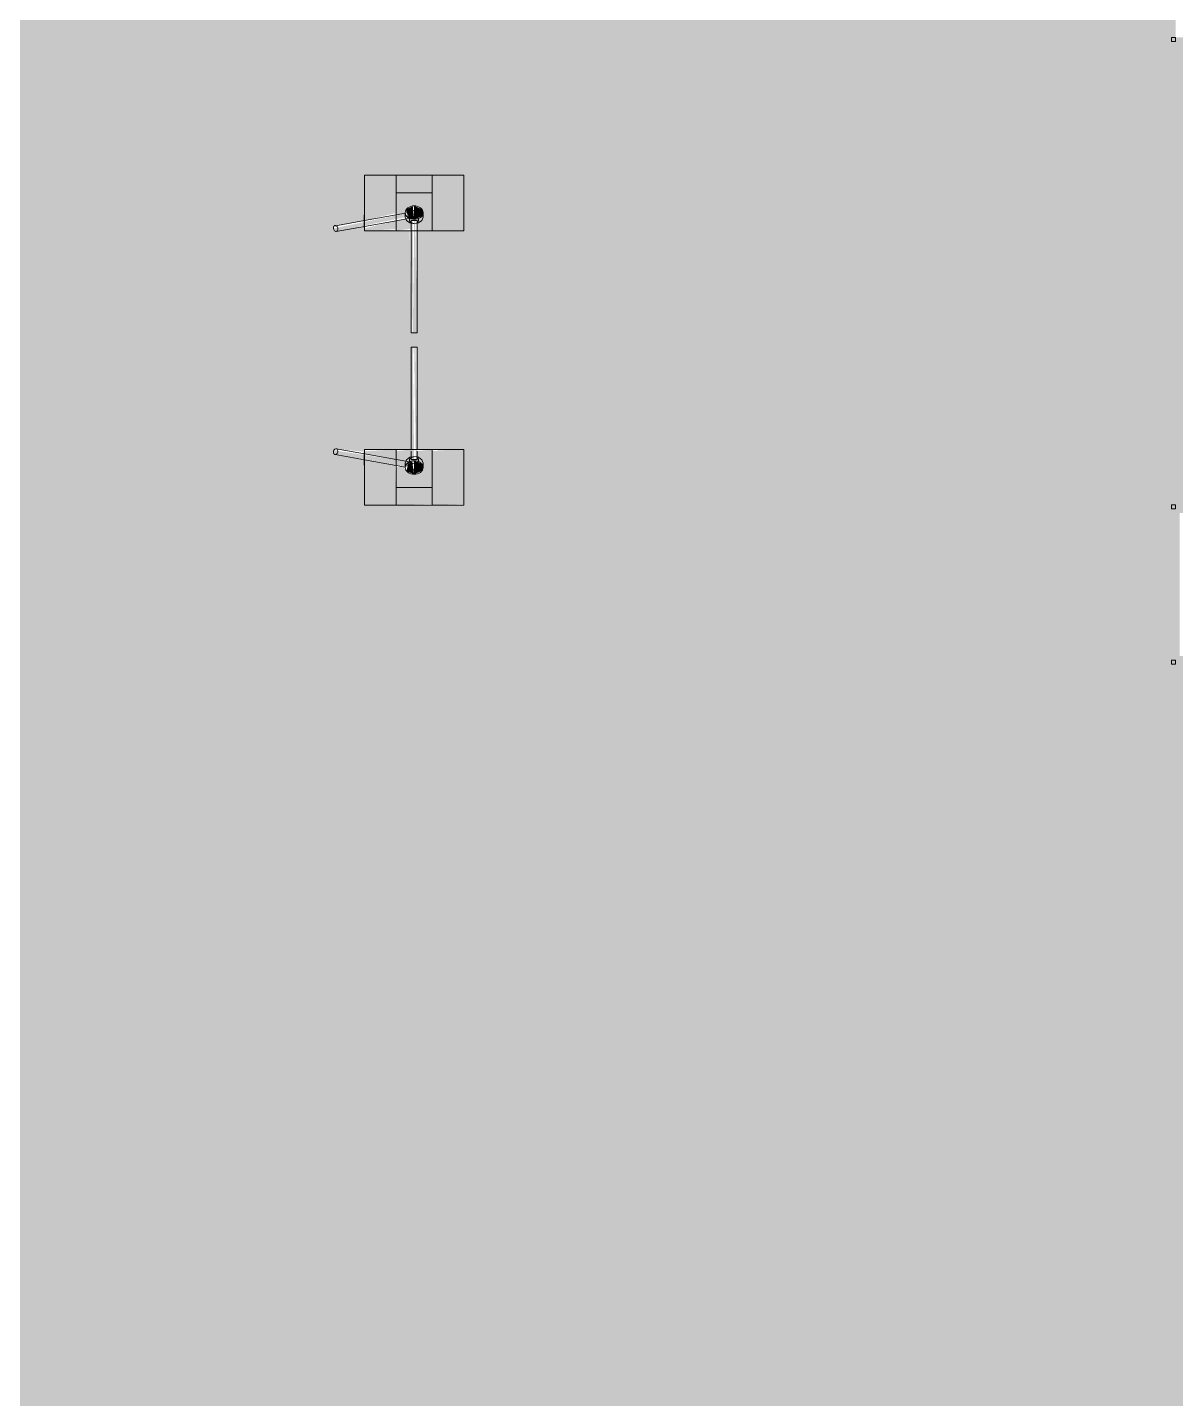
# Model space of a CAD drawing. Header units: millimetres. Extents: x -3817 to 677485, y -22715 to 103890.
# Drawn here: x 2322.6 to 2368, y -19518.3 to -19464 of the extents above; entities that cross this region are included whole.
import ezdxf

# ---------------------------------------------------------------- set-up
doc = ezdxf.new("R2010")
doc.units = ezdxf.units.MM
doc.layers.add('PDF _Геометрия', color=7, linetype='Continuous', true_color=0x1d1d1d)
doc.layers.add('PDF _Сплошная заливка', color=7, linetype='Continuous', true_color=0xffffff)

msp = doc.modelspace()

# ---------------------------------------------------------------- hatches: boundary and pattern name
at = {"layer": 'PDF _Сплошная заливка', "transparency": 33554559}
h = msp.add_hatch(color=256, dxfattribs=at)
h.paths.add_polyline_path([(2274.811, -19543.403), (2284.352, -19543.338), (2284.352, -19542.773), (2284.627, -19542.773), (2284.627, -19541.607), (2284.745, -19541.607), (2284.745, -19541.513), (2326.293, -19541.502), (2327.789, -19538.911), (2328.062, -19539.069), (2326.651, -19541.513), (2385.11, -19541.513), (2385.11, -19533.797), (2385.425, -19533.797), (2385.425, -19541.513), (2406.212, -19541.513), (2406.212, -19534.584), (2406.527, -19534.584), (2406.527, -19541.513), (2419.072, -19541.513), (2419.072, -19532.616), (2419.205, -19532.694), (2420.308, -19532.694), (2420.308, -19541.513), (2420.463, -19541.513), (2420.463, -19518.207), (2420.308, -19518.207), (2420.308, -19518.443), (2419.072, -19518.364), (2419.072, -19518.207), (2368.969, -19518.207), (2368.969, -19488.916), (2368.182, -19488.916), (2368.182, -19483.247), (2373.851, -19483.247), (2373.851, -19484.035), (2379.323, -19484.035), (2379.323, -19483.877), (2379.913, -19483.877), (2379.913, -19484.035), (2388.575, -19484.035), (2388.653, -19483.877), (2389.165, -19483.877), (2389.165, -19484.035), (2419.715, -19484.035), (2419.789, -19483.775), (2420.306, -19483.775), (2420.306, -19484.035), (2420.463, -19484.035), (2420.463, -19508.601), (2421.41, -19508.601), (2421.489, -19508.916), (2437.945, -19508.916), (2437.945, -19508.601), (2438.888, -19508.601), (2438.888, -19489.074), (2433.534, -19489.074), (2433.494, -19390.495), (2420.859, -19390.51), (2420.847, -19395.296), (2408.655, -19395.296), (2408.655, -19396.951), (2403.615, -19396.951), (2403.615, -19395.274), (2403.529, -19395.345), (2403.482, -19395.502), (2379.996, -19395.502), (2379.917, -19409.803), (2377.551, -19409.803), (2377.551, -19409.707), (2337.797, -19409.707), (2337.789, -19412.549), (2333.065, -19412.549), (2333.065, -19428.918), (2337.789, -19428.918), (2337.789, -19440.493), (2314.404, -19440.493), (2314.404, -19454.351), (2314.561, -19454.351), (2314.561, -19464.114), (2314.404, -19464.114), (2314.404, -19477.814), (2314.561, -19477.814), (2314.561, -19505.058), (2314.404, -19505.058), (2314.404, -19511.829), (2321.49, -19511.829), (2321.49, -19512.144), (2314.467, -19512.223), (2314.467, -19512.538), (2314.561, -19512.538), (2314.561, -19518.207), (2288.98, -19518.207), (2288.98, -19514.27), (2275.594, -19514.27), (2275.594, -19518.207), (2262.201, -19518.207), (2262.201, -19536.789), (2271.335, -19536.789), (2271.335, -19541.513), (2273.328, -19541.513), (2273.368, -19541.607), (2273.447, -19541.67), (2273.447, -19542.773), (2273.801, -19542.773), (2273.722, -19543.009), (2273.801, -19543.403), (2274.126, -19543.403)], flags=0)
h.paths.add_polyline_path([(2419.205, -19541.355), (2419.205, -19541.277), (2419.072, -19541.277)], flags=0)
h.paths.add_polyline_path([(2436.842, -19510.176), (2436.842, -19510.152), (2422.473, -19510.176), (2422.512, -19510.333), (2436.488, -19510.333), (2436.488, -19510.176)], flags=0)
h.paths.add_polyline_path([(2438.888, -19510.333), (2438.848, -19510.176), (2436.842, -19510.176), (2436.842, -19510.333), (2437.945, -19510.333)], flags=0)
h.paths.add_polyline_path([(2421.41, -19510.152), (2421.489, -19510.018), (2421.41, -19510.123)], flags=0)
h.paths.add_polyline_path([(2422.119, -19510.333), (2422.119, -19510.152), (2420.463, -19510.176), (2420.463, -19510.333), (2421.922, -19510.333)], flags=0)
h.paths.add_polyline_path([(2421.804, -19510.152), (2421.804, -19510.018), (2421.725, -19510.018), (2421.794, -19510.136)], flags=0)
h.paths.add_polyline_path([(2437.551, -19510.152), (2437.551, -19510.018), (2437.472, -19510.018)], flags=0)
h.paths.add_polyline_path([(2337.178, -19482.94), (2335.918, -19482.891), (2335.918, -19481.141), (2334.69, -19480.86), (2334.758, -19480.712), (2334.886, -19480.725), (2335.918, -19480.83), (2335.918, -19480.736), (2337.772, -19480.736), (2337.852, -19476.691), (2338.001, -19476.691), (2338.001, -19480.736), (2339.855, -19480.804), (2339.855, -19482.94), (2338.595, -19482.94)], flags=0)
h.paths.add_polyline_path([(2337.914, -19476.127), (2337.772, -19476.127), (2337.71, -19472.082), (2335.918, -19472.019), (2335.918, -19471.908), (2334.703, -19472.047), (2334.728, -19471.89), (2335.918, -19471.677), (2335.918, -19469.878), (2339.855, -19469.878), (2339.855, -19472.082), (2338.001, -19472.082), (2337.946, -19476.127), (2337.917, -19476.127)], flags=0)
h.paths.add_polyline_path([(2369.126, -19464.429), (2368.024, -19464.429), (2368.024, -19457.5), (2374.953, -19457.5), (2374.953, -19464.429)], flags=0)
h.paths.add_polyline_path([(2376.095, -19448.306), (2376.095, -19440.038), (2376.685, -19440.038), (2376.685, -19448.306)], flags=0)
h.paths.add_polyline_path([(2376.095, -19439.487), (2376.147, -19431.22), (2376.685, -19431.22), (2376.685, -19439.487)], flags=0)
h.paths.add_polyline_path([(2369.126, -19434.903), (2368.024, -19434.903), (2368.024, -19427.974), (2374.953, -19427.974), (2374.953, -19434.903)], flags=0)
h.paths.add_polyline_path([(2376.095, -19430.826), (2376.147, -19422.559), (2376.685, -19422.559), (2376.685, -19430.826), (2376.147, -19430.826)], flags=0)
h.paths.add_polyline_path([(2376.659, -19420.13), (2376.147, -19419.835), (2380.282, -19412.676), (2380.793, -19412.971), (2377.555, -19418.578)], flags=0)
h.paths.add_polyline_path([(2377.551, -19409.646), (2377.555, -19409.646), (2377.551, -19409.549)], flags=0)
h.paths.add_polyline_path([(2420.463, -19395.485), (2408.741, -19395.485), (2408.741, -19395.328), (2420.859, -19395.328), (2420.846, -19395.485)], flags=0)
h = msp.add_hatch(color=256, dxfattribs=at)
h.paths.add_polyline_path([(2335.918, -19472.082), (2337.178, -19472.019), (2337.178, -19471.684), (2335.918, -19471.988), (2335.918, -19472.073)], flags=0)
h.paths.add_polyline_path([(2335.918, -19471.677), (2337.178, -19471.38), (2337.178, -19469.878), (2335.918, -19469.878), (2335.918, -19471.585)], flags=0)
h = msp.add_hatch(color=256, dxfattribs=at)
h.paths.add_polyline_path([(2338.001, -19471.678), (2338.001, -19472.082), (2338.595, -19472.082), (2338.595, -19471.678)], flags=0)
h.paths.add_polyline_path([(2337.178, -19472.082), (2337.772, -19472.003), (2337.831, -19471.678), (2338.595, -19471.678), (2338.595, -19469.878), (2337.178, -19469.878), (2337.178, -19471.452), (2337.537, -19471.363), (2337.688, -19471.151), (2337.891, -19471.098), (2338.19, -19471.232), (2338.237, -19471.366), (2338.19, -19471.5), (2337.887, -19471.635), (2337.64, -19471.601), (2337.178, -19471.684), (2337.178, -19472.073)], flags=0)
for points in [[(2338.595, -19472.082), (2339.855, -19472.082), (2339.855, -19469.878), (2338.595, -19469.878), (2338.595, -19471.797)], [(2337.887, -19471.635), (2337.831, -19471.109), (2337.583, -19471.232), (2337.583, -19471.38), (2337.641, -19471.431), (2337.711, -19471.579), (2337.856, -19471.629)], [(2337.887, -19471.635), (2338.19, -19471.5), (2338.237, -19471.366), (2338.19, -19471.232), (2337.887, -19471.097), (2337.887, -19471.599)], [(2334.781, -19472.111), (2337.654, -19471.521), (2337.532, -19471.404), (2334.688, -19471.988), (2334.758, -19472.106)], [(2337.887, -19476.127), (2337.828, -19471.678), (2337.772, -19471.678), (2337.828, -19476.127), (2337.856, -19476.127)], [(2337.887, -19476.127), (2338.001, -19476.127), (2337.93, -19471.678), (2337.887, -19471.679), (2337.887, -19475.236)], [(2337.784, -19481.139), (2337.887, -19481.139), (2337.828, -19476.691), (2337.772, -19476.691), (2337.772, -19481.139)], [(2338.001, -19481.139), (2337.946, -19476.691), (2337.887, -19476.691), (2337.946, -19481.139), (2337.989, -19481.139)], [(2337.662, -19481.438), (2337.662, -19481.283), (2337.631, -19481.215), (2334.703, -19480.771), (2334.737, -19480.916), (2337.654, -19481.436)], [(2338.595, -19482.94), (2339.855, -19482.891), (2339.855, -19480.736), (2338.595, -19480.804), (2338.595, -19482.891)], [(2337.887, -19481.721), (2337.803, -19481.2), (2337.649, -19481.311), (2337.583, -19481.586), (2337.86, -19481.715)], [(2337.887, -19481.721), (2338.19, -19481.586), (2338.237, -19481.452), (2338.19, -19481.318), (2337.887, -19481.183), (2337.887, -19481.685)]]:
    msp.add_hatch(color=256, dxfattribs=at).paths.add_polyline_path(points)
h = msp.add_hatch(color=256, dxfattribs=at)
h.paths.add_polyline_path([(2337.178, -19482.94), (2337.129, -19481.357), (2335.918, -19481.141), (2335.918, -19482.94)], flags=0)
h.paths.add_polyline_path([(2337.178, -19481.134), (2337.178, -19480.736), (2335.918, -19480.804), (2335.926, -19480.911), (2336.023, -19480.928)], flags=0)
h = msp.add_hatch(color=256, dxfattribs=at)
h.paths.add_polyline_path([(2338.595, -19481.139), (2338.595, -19480.736), (2338.001, -19480.804), (2338.001, -19481.139)], flags=0)
h.paths.add_polyline_path([(2337.178, -19482.94), (2338.595, -19482.891), (2338.595, -19481.139), (2337.772, -19481.139), (2337.772, -19480.736), (2337.178, -19480.804), (2337.178, -19481.134), (2338.19, -19481.318), (2338.237, -19481.452), (2338.19, -19481.586), (2337.887, -19481.721), (2337.583, -19481.586), (2337.452, -19481.414), (2337.178, -19481.438), (2337.178, -19482.891)], flags=0)

# ---------------------------------------------------------------- linework, layer by layer
at = {"layer": 'PDF _Геометрия', "color": 7, "lineweight": 9}
for points in [[(2368.012, -19464.437), (2367.859, -19464.437), (2367.859, -19464.594), (2368.012, -19464.594)], [(2337.178, -19472.082), (2337.178, -19469.878), (2337.178, -19470.581)], [(2337.178, -19469.878), (2338.595, -19469.878)], [(2338.595, -19472.082), (2338.595, -19470.581), (2338.595, -19469.878)], [(2338.595, -19472.082), (2338.595, -19469.878)], [(2338.595, -19472.082), (2338.595, -19469.878)], [(2335.902, -19471.669), (2335.918, -19471.669), (2335.918, -19471.675), (2335.918, -19471.682), (2335.902, -19471.682), (2335.902, -19471.689)], [(2337.733, -19471.585), (2337.749, -19471.584), (2337.755, -19471.582), (2337.776, -19471.572), (2337.794, -19471.555), (2337.807, -19471.531), (2337.814, -19471.504), (2337.816, -19471.474), (2337.812, -19471.443), (2337.802, -19471.414), (2337.787, -19471.389), (2337.768, -19471.369), (2337.746, -19471.356), (2337.723, -19471.35), (2337.707, -19471.351), (2337.701, -19471.353), (2337.68, -19471.363), (2337.662, -19471.38), (2337.649, -19471.404), (2337.641, -19471.431), (2337.64, -19471.461), (2337.644, -19471.492), (2337.654, -19471.521), (2337.669, -19471.546), (2337.688, -19471.566), (2337.71, -19471.579)], [(2335.902, -19471.822), (2335.918, -19471.822)], [(2335.902, -19471.822), (2335.918, -19471.822)], [(2335.902, -19471.846), (2335.918, -19471.846)], [(2335.902, -19471.847), (2335.918, -19471.847)], [(2335.902, -19471.908), (2335.902, -19471.89), (2335.902, -19471.861), (2335.902, -19471.893), (2335.902, -19471.861), (2335.902, -19471.89), (2335.918, -19471.89), (2335.918, -19471.907), (2335.918, -19471.926), (2335.918, -19471.955), (2335.918, -19471.924), (2335.918, -19471.955), (2335.918, -19471.926), (2335.918, -19471.908)], [(2335.902, -19471.955), (2335.918, -19471.955)], [(2335.918, -19471.694), (2335.918, -19471.699)], [(2335.918, -19471.699), (2335.918, -19471.725), (2335.918, -19471.7), (2335.918, -19471.725)], [(2337.856, -19471.678), (2337.828, -19471.678), (2337.803, -19471.678), (2337.784, -19471.678), (2337.772, -19471.678), (2337.768, -19471.678), (2337.772, -19471.678), (2337.784, -19471.678), (2337.803, -19471.678), (2337.828, -19471.678), (2337.856, -19471.678), (2337.887, -19471.678), (2337.917, -19471.678), (2337.946, -19471.678), (2337.97, -19471.678), (2337.989, -19471.678), (2338.001, -19471.678), (2338.005, -19471.678), (2338.001, -19471.678), (2337.989, -19471.678), (2337.97, -19471.678), (2337.946, -19471.678), (2337.917, -19471.678), (2337.887, -19471.678)], [(2337.772, -19476.127), (2337.784, -19476.127), (2337.803, -19476.127), (2337.828, -19476.127), (2337.856, -19476.127), (2337.887, -19476.127), (2337.917, -19476.127), (2337.946, -19476.127), (2337.97, -19476.127), (2337.989, -19476.127), (2338.001, -19476.127), (2338.005, -19476.127), (2338.001, -19476.127), (2337.989, -19476.127), (2337.97, -19476.127), (2337.946, -19476.127), (2337.917, -19476.127), (2337.887, -19476.127), (2337.856, -19476.127), (2337.828, -19476.127), (2337.803, -19476.127), (2337.784, -19476.127), (2337.772, -19476.127), (2337.768, -19476.127)], [(2338.001, -19476.691), (2337.989, -19476.691), (2337.97, -19476.691), (2337.946, -19476.691), (2337.917, -19476.691), (2337.887, -19476.691), (2337.856, -19476.691), (2337.828, -19476.691), (2337.803, -19476.691), (2337.784, -19476.691), (2337.772, -19476.691), (2337.768, -19476.691), (2337.772, -19476.691), (2337.784, -19476.691), (2337.803, -19476.691), (2337.828, -19476.691), (2337.856, -19476.691), (2337.887, -19476.691), (2337.917, -19476.691), (2337.946, -19476.691), (2337.97, -19476.691), (2337.989, -19476.691), (2338.001, -19476.691), (2338.005, -19476.691)], [(2335.918, -19480.863), (2335.902, -19480.863)], [(2337.178, -19480.804), (2337.178, -19480.736)], [(2337.178, -19480.804), (2337.178, -19482.237), (2337.178, -19482.891)], [(2338.595, -19480.804), (2338.595, -19480.736)], [(2338.595, -19480.804), (2338.595, -19482.891), (2338.595, -19482.237)], [(2339.855, -19480.736), (2339.855, -19480.804), (2339.855, -19482.891), (2339.855, -19482.94)], [(2335.918, -19480.971), (2335.902, -19480.971)], [(2335.918, -19480.972), (2335.902, -19480.972)], [(2335.918, -19480.996), (2335.902, -19480.996)], [(2335.918, -19480.996), (2335.902, -19480.996)], [(2335.902, -19481.073), (2335.902, -19481.058), (2335.902, -19481.051), (2335.902, -19481.035), (2335.902, -19481.008), (2335.902, -19481.034), (2335.902, -19481.075), (2335.902, -19481.1)], [(2335.902, -19481.227), (2335.902, -19481.224), (2335.902, -19481.221), (2335.902, -19481.219), (2335.902, -19481.217), (2335.902, -19481.216), (2335.902, -19481.197), (2335.902, -19481.279), (2335.902, -19481.282), (2335.902, -19481.284), (2335.902, -19481.287), (2335.902, -19481.288), (2335.902, -19481.29), (2335.902, -19481.29), (2335.902, -19481.296), (2335.902, -19481.335), (2335.902, -19481.321), (2335.902, -19481.32), (2335.902, -19481.318), (2335.902, -19481.316), (2335.902, -19481.312), (2335.902, -19481.309), (2335.902, -19481.206), (2335.902, -19481.184), (2335.902, -19481.206), (2335.902, -19481.208), (2335.902, -19481.211), (2335.902, -19481.215), (2335.902, -19481.219), (2335.902, -19481.224), (2335.902, -19481.32), (2335.902, -19481.33)], [(2335.902, -19481.222), (2335.902, -19481.214), (2335.902, -19481.315), (2335.902, -19481.318), (2335.902, -19481.321), (2335.902, -19481.323), (2335.902, -19481.325), (2335.902, -19481.327), (2335.902, -19481.346), (2335.902, -19481.263), (2335.902, -19481.261), (2335.902, -19481.259), (2335.902, -19481.257), (2335.902, -19481.256), (2335.902, -19481.255), (2335.902, -19481.254), (2335.902, -19481.248), (2335.902, -19481.208), (2335.902, -19481.223), (2335.902, -19481.224), (2335.902, -19481.225), (2335.902, -19481.227), (2335.902, -19481.229), (2335.902, -19481.231), (2335.902, -19481.234), (2335.902, -19481.337), (2335.902, -19481.359), (2335.902, -19481.337), (2335.902, -19481.335), (2335.902, -19481.333), (2335.902, -19481.329), (2335.902, -19481.325), (2335.902, -19481.32)], [(2335.918, -19481.058), (2335.918, -19481.073), (2335.918, -19481.1), (2335.918, -19481.075), (2335.918, -19481.034), (2335.918, -19481.008), (2335.918, -19481.035), (2335.918, -19481.051)], [(2335.918, -19481.119), (2335.918, -19481.093), (2335.918, -19481.118), (2335.918, -19481.093)], [(2335.918, -19481.142), (2335.918, -19481.136), (2335.918, -19481.128), (2335.918, -19481.149)], [(2337.662, -19481.438), (2337.68, -19481.455), (2337.701, -19481.465), (2337.707, -19481.467), (2337.723, -19481.468), (2337.746, -19481.462), (2337.768, -19481.449), (2337.787, -19481.429), (2337.802, -19481.404), (2337.812, -19481.375), (2337.816, -19481.344), (2337.814, -19481.314), (2337.807, -19481.287), (2337.794, -19481.263), (2337.776, -19481.246), (2337.755, -19481.236), (2337.749, -19481.234), (2337.733, -19481.233), (2337.71, -19481.239), (2337.688, -19481.252), (2337.669, -19481.272), (2337.654, -19481.297), (2337.644, -19481.326), (2337.64, -19481.357), (2337.641, -19481.387), (2337.649, -19481.414)], [(2337.917, -19481.14), (2337.946, -19481.14), (2337.97, -19481.14), (2337.989, -19481.14), (2338.001, -19481.14), (2338.005, -19481.14), (2338.001, -19481.14), (2337.989, -19481.14), (2337.97, -19481.139), (2337.946, -19481.139), (2337.917, -19481.139), (2337.887, -19481.139), (2337.856, -19481.139), (2337.828, -19481.139), (2337.803, -19481.139), (2337.784, -19481.14), (2337.772, -19481.14), (2337.768, -19481.14), (2337.772, -19481.14), (2337.784, -19481.14), (2337.803, -19481.14), (2337.828, -19481.14), (2337.856, -19481.14), (2337.887, -19481.14)], [(2337.178, -19482.94), (2337.178, -19482.891)], [(2337.178, -19482.891), (2337.178, -19482.94)], [(2338.595, -19482.94), (2337.178, -19482.94)], [(2338.595, -19482.94), (2338.595, -19482.891)], [(2338.595, -19482.94), (2338.595, -19482.891)], [(2367.863, -19483.082), (2368.016, -19483.082), (2368.016, -19482.925), (2367.863, -19482.925)], [(2368.016, -19489.235), (2368.016, -19489.082), (2367.859, -19489.082), (2367.859, -19489.235)]]:
    msp.add_lwpolyline(points, close=True, dxfattribs=at)
for points in [[(2335.918, -19469.878), (2337.178, -19469.878), (2335.918, -19469.878)], [(2335.918, -19471.83), (2335.918, -19472.082), (2335.918, -19469.878), (2335.918, -19471.751)], [(2337.178, -19471.467), (2337.178, -19469.878), (2337.178, -19472.082), (2337.178, -19469.878), (2337.178, -19472.082), (2337.178, -19471.653)], [(2337.178, -19469.878), (2338.595, -19469.878), (2337.178, -19469.878)], [(2337.178, -19469.878), (2338.595, -19469.878), (2337.178, -19469.878)], [(2337.178, -19472.082), (2337.178, -19469.878)], [(2337.178, -19469.878), (2337.178, -19472.082)], [(2338.595, -19469.878), (2338.595, -19472.082)], [(2339.855, -19469.878), (2338.595, -19469.878), (2339.855, -19469.878)], [(2338.595, -19469.878), (2338.595, -19472.082)], [(2339.855, -19469.878), (2339.855, -19472.082), (2339.855, -19469.878)], [(2338.595, -19470.581), (2337.178, -19470.581)], [(2335.902, -19471.596), (2335.902, -19471.498), (2335.902, -19471.493), (2335.902, -19471.489), (2335.902, -19471.485), (2335.902, -19471.483), (2335.902, -19471.481), (2335.902, -19471.459), (2335.902, -19471.481), (2335.902, -19471.584), (2335.902, -19471.587), (2335.902, -19471.589), (2335.902, -19471.591), (2335.902, -19471.593), (2335.902, -19471.594), (2335.902, -19471.595), (2335.902, -19471.61), (2335.902, -19471.57), (2335.902, -19471.564), (2335.902, -19471.563), (2335.902, -19471.562), (2335.902, -19471.561), (2335.902, -19471.559), (2335.902, -19471.557), (2335.902, -19471.555), (2335.902, -19471.472), (2335.902, -19471.491), (2335.902, -19471.493), (2335.902, -19471.494), (2335.902, -19471.497), (2335.902, -19471.5), (2335.902, -19471.503), (2335.902, -19471.604), (2335.902, -19471.596), (2335.918, -19471.596)], [(2335.918, -19471.459), (2335.902, -19471.459)], [(2335.902, -19471.498), (2335.918, -19471.498), (2335.918, -19471.596), (2335.918, -19471.604), (2335.918, -19471.503), (2335.918, -19471.5), (2335.918, -19471.497), (2335.918, -19471.494), (2335.918, -19471.493), (2335.918, -19471.491), (2335.918, -19471.472), (2335.918, -19471.555), (2335.918, -19471.557), (2335.918, -19471.559), (2335.918, -19471.561), (2335.918, -19471.562), (2335.918, -19471.563), (2335.918, -19471.564), (2335.918, -19471.57), (2335.918, -19471.61), (2335.918, -19471.595), (2335.918, -19471.594), (2335.918, -19471.593), (2335.918, -19471.591), (2335.918, -19471.589), (2335.918, -19471.587), (2335.918, -19471.584), (2335.902, -19471.584)], [(2335.918, -19471.472), (2335.902, -19471.472)], [(2335.918, -19471.481), (2335.902, -19471.481)], [(2335.902, -19471.488), (2335.918, -19471.488), (2335.918, -19471.59), (2335.918, -19471.594), (2335.918, -19471.596), (2335.918, -19471.599), (2335.918, -19471.601), (2335.918, -19471.602), (2335.918, -19471.621), (2335.918, -19471.539), (2335.918, -19471.536), (2335.918, -19471.534), (2335.918, -19471.531), (2335.918, -19471.529), (2335.918, -19471.528), (2335.918, -19471.527), (2335.918, -19471.522), (2335.918, -19471.483), (2335.918, -19471.496), (2335.918, -19471.498), (2335.918, -19471.5), (2335.918, -19471.502), (2335.918, -19471.506), (2335.918, -19471.509), (2335.918, -19471.612), (2335.918, -19471.634), (2335.918, -19471.612), (2335.918, -19471.61), (2335.918, -19471.607), (2335.918, -19471.603), (2335.918, -19471.599), (2335.918, -19471.594), (2335.902, -19471.594)], [(2335.902, -19471.59), (2335.902, -19471.488), (2335.902, -19471.497), (2335.902, -19471.594), (2335.902, -19471.599), (2335.902, -19471.603), (2335.902, -19471.607), (2335.902, -19471.61), (2335.902, -19471.612), (2335.902, -19471.634), (2335.902, -19471.612), (2335.902, -19471.509), (2335.902, -19471.506), (2335.902, -19471.502), (2335.902, -19471.5), (2335.902, -19471.498), (2335.902, -19471.496), (2335.902, -19471.483), (2335.902, -19471.522), (2335.902, -19471.527), (2335.902, -19471.528), (2335.902, -19471.529), (2335.902, -19471.531), (2335.902, -19471.534), (2335.902, -19471.536), (2335.902, -19471.539), (2335.902, -19471.621), (2335.902, -19471.602), (2335.902, -19471.601), (2335.902, -19471.599), (2335.902, -19471.596), (2335.902, -19471.594), (2335.902, -19471.59), (2335.918, -19471.59)], [(2335.918, -19471.483), (2335.902, -19471.483)], [(2335.918, -19471.491), (2335.902, -19471.491)], [(2335.918, -19471.497), (2335.902, -19471.497)], [(2335.918, -19471.509), (2335.902, -19471.509)], [(2335.918, -19471.522), (2335.902, -19471.522)], [(2335.918, -19471.527), (2335.902, -19471.527)], [(2335.918, -19471.555), (2335.902, -19471.555)], [(2335.918, -19471.57), (2335.902, -19471.57)], [(2335.918, -19471.604), (2335.902, -19471.604)], [(2335.918, -19471.61), (2335.902, -19471.61)], [(2335.918, -19471.612), (2335.902, -19471.612)], [(2335.918, -19471.612), (2335.902, -19471.612)], [(2335.918, -19471.621), (2335.902, -19471.621)], [(2335.902, -19471.633), (2335.918, -19471.633), (2335.918, -19471.659), (2335.918, -19471.633), (2335.918, -19471.66), (2335.918, -19471.665)], [(2335.902, -19471.659), (2335.902, -19471.633), (2335.902, -19471.66), (2335.902, -19471.665), (2335.902, -19471.694)], [(2335.918, -19471.634), (2335.902, -19471.634)], [(2335.918, -19471.7), (2335.918, -19471.659), (2335.918, -19471.7), (2335.902, -19471.7)], [(2335.902, -19471.665), (2335.918, -19471.665), (2335.918, -19471.694), (2335.902, -19471.694), (2335.902, -19471.699), (2335.902, -19471.725), (2335.902, -19471.7), (2335.902, -19471.659), (2335.918, -19471.659)], [(2335.918, -19471.66), (2335.902, -19471.66)], [(2335.902, -19471.669), (2335.902, -19471.675), (2335.902, -19471.669)], [(2335.918, -19471.675), (2335.902, -19471.675)], [(2335.918, -19471.584), (2335.918, -19471.481), (2335.918, -19471.459), (2335.918, -19471.481), (2335.918, -19471.483), (2335.918, -19471.485), (2335.918, -19471.489), (2335.918, -19471.493), (2335.918, -19471.498)], [(2335.918, -19471.594), (2335.918, -19471.497), (2335.918, -19471.488)], [(2335.918, -19471.669), (2335.918, -19471.689), (2335.918, -19471.682)], [(2337.536, -19471.366), (2337.536, -19471.538), (2337.583, -19471.672), (2337.711, -19471.77), (2337.831, -19471.795), (2337.887, -19471.807)], [(2337.997, -19471.765), (2338.065, -19471.694), (2338.065, -19471.605), (2337.997, -19471.533), (2337.887, -19471.506), (2337.777, -19471.533), (2337.709, -19471.605), (2337.709, -19471.694), (2337.777, -19471.765), (2337.887, -19471.793)], [(2337.823, -19471.282), (2337.737, -19471.3)], [(2337.887, -19471.269), (2337.831, -19471.28)], [(2337.916, -19471.8), (2338.062, -19471.77), (2338.19, -19471.672), (2338.237, -19471.538), (2338.207, -19471.452)], [(2338.036, -19471.3), (2337.95, -19471.282)], [(2338.237, -19471.538), (2338.237, -19471.366)], [(2334.711, -19471.907), (2334.728, -19471.89), (2334.749, -19471.879), (2334.756, -19471.878), (2334.772, -19471.877), (2334.795, -19471.883), (2334.817, -19471.896), (2334.836, -19471.916), (2334.851, -19471.941), (2334.861, -19471.97), (2334.865, -19472), (2334.863, -19472.03), (2334.855, -19472.058), (2334.842, -19472.081), (2334.825, -19472.099), (2334.804, -19472.109), (2334.797, -19472.11), (2334.781, -19472.111)], [(2335.902, -19471.689), (2335.918, -19471.689)], [(2335.918, -19471.699), (2335.902, -19471.699)], [(2335.902, -19471.743), (2335.918, -19471.743), (2335.918, -19471.718), (2335.918, -19471.745), (2335.918, -19471.76), (2335.902, -19471.76), (2335.902, -19471.745), (2335.902, -19471.718), (2335.902, -19471.743), (2335.902, -19471.784), (2335.902, -19471.809), (2335.902, -19471.783), (2335.902, -19471.767), (2335.902, -19471.76)], [(2335.918, -19471.718), (2335.902, -19471.718)], [(2335.918, -19471.725), (2335.902, -19471.725)], [(2335.918, -19471.743), (2335.918, -19471.784), (2335.902, -19471.784)], [(2335.902, -19471.745), (2335.918, -19471.745)], [(2335.918, -19471.767), (2335.902, -19471.767)], [(2335.918, -19471.784), (2335.918, -19471.809), (2335.918, -19471.783), (2335.902, -19471.783)], [(2335.918, -19471.809), (2335.902, -19471.809)], [(2335.902, -19471.822), (2335.902, -19471.846), (2335.902, -19471.822)], [(2335.902, -19471.847), (2335.902, -19471.822), (2335.902, -19471.847)], [(2335.918, -19471.861), (2335.918, -19471.893), (2335.918, -19471.861), (2335.902, -19471.861)], [(2335.918, -19471.89), (2335.918, -19471.861), (2335.902, -19471.861)], [(2335.918, -19471.907), (2335.902, -19471.907), (2335.902, -19471.89)], [(2335.918, -19471.893), (2335.902, -19471.893)], [(2335.902, -19471.908), (2335.902, -19471.926), (2335.902, -19471.955), (2335.902, -19471.924), (2335.902, -19471.955), (2335.902, -19471.926), (2335.902, -19471.907)], [(2335.918, -19471.924), (2335.902, -19471.924)], [(2335.918, -19471.926), (2335.902, -19471.926)], [(2335.918, -19471.926), (2335.902, -19471.926)], [(2335.918, -19471.76), (2335.918, -19471.767), (2335.918, -19471.783)], [(2335.918, -19471.822), (2335.918, -19471.846), (2335.918, -19471.822)], [(2335.918, -19471.847), (2335.918, -19471.822), (2335.918, -19471.847)], [(2335.918, -19471.89), (2335.918, -19471.861)], [(2335.918, -19471.908), (2335.918, -19471.89), (2335.918, -19471.908)], [(2335.918, -19472.082), (2337.178, -19472.082), (2335.918, -19472.082)], [(2337.178, -19472.082), (2338.595, -19472.082)], [(2337.178, -19472.082), (2338.595, -19472.082), (2337.178, -19472.082)], [(2337.178, -19472.082), (2338.595, -19472.082), (2337.178, -19472.082)], [(2337.768, -19471.678), (2337.768, -19472.082), (2337.768, -19476.127)], [(2338.005, -19476.127), (2338.005, -19472.082), (2338.005, -19471.678)], [(2339.855, -19472.082), (2338.595, -19472.082), (2339.855, -19472.082)], [(2337.768, -19476.691), (2337.768, -19480.736)], [(2338.005, -19480.736), (2338.005, -19476.691)], [(2337.719, -19481.229), (2337.178, -19481.132), (2335.918, -19480.908), (2334.797, -19480.708)], [(2335.902, -19480.957), (2335.918, -19480.957), (2335.918, -19480.925), (2335.918, -19480.957), (2335.918, -19480.928), (2335.918, -19480.91), (2335.918, -19480.892), (2335.918, -19480.863), (2335.918, -19480.894), (2335.918, -19480.863), (2335.918, -19480.892), (2335.918, -19480.911), (2335.918, -19480.928), (2335.902, -19480.928), (2335.902, -19480.911), (2335.918, -19480.911)], [(2335.902, -19480.911), (2335.902, -19480.892), (2335.902, -19480.863), (2335.902, -19480.894), (2335.902, -19480.863), (2335.902, -19480.892), (2335.902, -19480.91)], [(2335.902, -19480.892), (2335.918, -19480.892)], [(2335.902, -19480.892), (2335.918, -19480.892)], [(2335.902, -19480.894), (2335.918, -19480.894)], [(2335.918, -19481.067), (2335.918, -19482.891), (2335.918, -19482.94), (2335.918, -19480.736), (2335.918, -19480.804), (2335.918, -19480.987)], [(2335.918, -19480.736), (2337.178, -19480.736), (2335.918, -19480.736)], [(2337.178, -19480.804), (2337.178, -19480.736)], [(2337.178, -19480.804), (2337.178, -19480.736)], [(2337.178, -19480.736), (2337.178, -19480.804)], [(2337.178, -19480.736), (2337.178, -19480.804)], [(2338.595, -19480.736), (2337.178, -19480.736), (2338.595, -19480.736), (2337.178, -19480.736)], [(2337.178, -19480.736), (2338.595, -19480.736), (2337.178, -19480.736)], [(2337.178, -19482.94), (2337.178, -19480.736)], [(2337.178, -19480.736), (2337.178, -19482.94)], [(2337.178, -19480.804), (2337.178, -19482.891), (2337.178, -19480.804), (2337.178, -19482.891)], [(2337.178, -19480.804), (2337.178, -19481.165)], [(2337.768, -19480.804), (2337.768, -19481.14)], [(2338.005, -19481.14), (2338.005, -19480.804)], [(2338.595, -19480.736), (2338.595, -19480.804)], [(2338.595, -19480.736), (2338.595, -19480.804)], [(2338.595, -19480.736), (2338.595, -19480.804)], [(2338.595, -19480.736), (2338.595, -19480.804)], [(2338.595, -19480.736), (2338.595, -19482.94)], [(2339.855, -19480.736), (2338.595, -19480.736), (2339.855, -19480.736)], [(2338.595, -19480.736), (2338.595, -19482.94)], [(2338.595, -19480.804), (2338.595, -19482.891)], [(2338.595, -19480.804), (2338.595, -19482.891)], [(2338.595, -19480.804), (2338.595, -19482.891)], [(2338.595, -19480.804), (2338.595, -19482.891)], [(2334.756, -19480.94), (2335.918, -19481.148), (2337.178, -19481.372), (2337.541, -19481.437)], [(2335.918, -19480.91), (2335.902, -19480.91), (2335.902, -19480.928), (2335.902, -19480.957), (2335.902, -19480.925), (2335.902, -19480.957), (2335.902, -19480.928)], [(2335.902, -19480.925), (2335.918, -19480.925)], [(2335.902, -19480.928), (2335.918, -19480.928)], [(2335.902, -19480.957), (2335.918, -19480.957)], [(2335.902, -19480.996), (2335.902, -19480.971), (2335.902, -19480.996)], [(2335.902, -19480.972), (2335.902, -19480.996), (2335.902, -19480.972)], [(2335.902, -19481.008), (2335.918, -19481.008)], [(2335.902, -19481.034), (2335.918, -19481.034)], [(2335.902, -19481.035), (2335.918, -19481.035)], [(2335.902, -19481.051), (2335.918, -19481.051)], [(2335.902, -19481.058), (2335.918, -19481.058)], [(2335.918, -19481.073), (2335.902, -19481.073)], [(2335.902, -19481.075), (2335.918, -19481.075)], [(2335.918, -19481.159), (2335.918, -19481.185), (2335.918, -19481.158), (2335.918, -19481.153), (2335.918, -19481.124), (2335.918, -19481.119), (2335.918, -19481.124), (2335.902, -19481.124), (2335.902, -19481.119), (2335.902, -19481.093), (2335.902, -19481.118), (2335.902, -19481.159), (2335.918, -19481.159), (2335.918, -19481.118), (2335.918, -19481.159), (2335.918, -19481.185), (2335.918, -19481.159)], [(2335.902, -19481.093), (2335.918, -19481.093)], [(2335.902, -19481.1), (2335.918, -19481.1)], [(2335.902, -19481.118), (2335.918, -19481.118)], [(2335.902, -19481.119), (2335.918, -19481.119)], [(2335.902, -19481.124), (2335.902, -19481.153), (2335.902, -19481.158), (2335.902, -19481.185), (2335.902, -19481.159)], [(2335.918, -19481.128), (2335.902, -19481.128), (2335.902, -19481.136), (2335.918, -19481.128)], [(2335.902, -19481.136), (2335.902, -19481.142), (2335.902, -19481.149), (2335.902, -19481.136)], [(2335.902, -19481.142), (2335.918, -19481.142)], [(2335.902, -19481.149), (2335.918, -19481.149)], [(2335.902, -19481.153), (2335.918, -19481.153)], [(2335.902, -19481.158), (2335.918, -19481.158)], [(2335.902, -19481.184), (2335.918, -19481.184)], [(2335.902, -19481.206), (2335.918, -19481.206), (2335.918, -19481.309), (2335.918, -19481.312), (2335.918, -19481.316), (2335.918, -19481.318), (2335.918, -19481.32), (2335.918, -19481.321), (2335.918, -19481.335), (2335.918, -19481.296), (2335.918, -19481.29), (2335.918, -19481.29), (2335.918, -19481.288), (2335.918, -19481.287), (2335.918, -19481.284), (2335.918, -19481.282), (2335.918, -19481.279), (2335.918, -19481.197), (2335.918, -19481.216), (2335.918, -19481.217), (2335.918, -19481.219), (2335.918, -19481.221), (2335.918, -19481.224), (2335.918, -19481.227), (2335.918, -19481.33), (2335.918, -19481.32), (2335.902, -19481.32)], [(2335.902, -19481.197), (2335.918, -19481.197)], [(2335.902, -19481.206), (2335.918, -19481.206)], [(2335.918, -19481.337), (2335.918, -19481.234), (2335.918, -19481.231), (2335.918, -19481.229), (2335.918, -19481.227), (2335.918, -19481.225), (2335.918, -19481.224), (2335.918, -19481.223), (2335.918, -19481.208), (2335.918, -19481.248), (2335.918, -19481.254), (2335.918, -19481.255), (2335.918, -19481.256), (2335.918, -19481.257), (2335.918, -19481.259), (2335.918, -19481.261), (2335.918, -19481.263), (2335.918, -19481.346), (2335.918, -19481.327), (2335.918, -19481.325), (2335.918, -19481.323), (2335.918, -19481.321), (2335.918, -19481.318), (2335.918, -19481.315), (2335.918, -19481.214), (2335.918, -19481.222), (2335.918, -19481.32), (2335.918, -19481.325), (2335.918, -19481.329), (2335.918, -19481.333), (2335.918, -19481.335), (2335.918, -19481.337), (2335.918, -19481.359), (2335.918, -19481.337), (2335.902, -19481.337)], [(2335.902, -19481.208), (2335.918, -19481.208)], [(2335.902, -19481.214), (2335.918, -19481.214)], [(2335.918, -19481.222), (2335.902, -19481.222)], [(2335.902, -19481.224), (2335.918, -19481.224)], [(2335.918, -19481.227), (2335.902, -19481.227)], [(2335.902, -19481.234), (2335.918, -19481.234)], [(2335.902, -19481.248), (2335.918, -19481.248)], [(2335.902, -19481.263), (2335.918, -19481.263)], [(2335.902, -19481.29), (2335.918, -19481.29)], [(2335.902, -19481.296), (2335.918, -19481.296)], [(2335.902, -19481.309), (2335.918, -19481.309)], [(2335.902, -19481.32), (2335.918, -19481.32)], [(2335.902, -19481.327), (2335.918, -19481.327)], [(2335.902, -19481.33), (2335.918, -19481.33)], [(2335.902, -19481.335), (2335.918, -19481.335)], [(2335.902, -19481.346), (2335.918, -19481.346)], [(2335.902, -19481.359), (2335.918, -19481.359)], [(2335.918, -19480.928), (2335.918, -19480.957)], [(2335.918, -19480.996), (2335.918, -19480.971), (2335.918, -19480.996)], [(2335.918, -19480.972), (2335.918, -19480.996), (2335.918, -19480.972)], [(2335.918, -19481.32), (2335.918, -19481.224), (2335.918, -19481.219), (2335.918, -19481.215), (2335.918, -19481.211), (2335.918, -19481.208), (2335.918, -19481.206), (2335.918, -19481.184), (2335.918, -19481.206)], [(2337.178, -19481.351), (2337.178, -19482.891)], [(2337.887, -19481.011), (2337.831, -19481.023), (2337.711, -19481.047), (2337.583, -19481.146), (2337.536, -19481.28), (2337.566, -19481.366)], [(2337.536, -19481.28), (2337.536, -19481.452)], [(2337.887, -19481.025), (2337.777, -19481.052), (2337.709, -19481.124), (2337.709, -19481.213), (2337.777, -19481.285), (2337.887, -19481.312), (2337.997, -19481.285), (2338.065, -19481.213), (2338.065, -19481.124), (2337.997, -19481.052)], [(2338.207, -19481.366), (2338.237, -19481.28), (2338.19, -19481.146), (2338.062, -19481.047), (2337.916, -19481.017)], [(2338.237, -19481.452), (2338.237, -19481.28)], [(2337.737, -19481.518), (2337.823, -19481.536)], [(2337.831, -19481.538), (2337.887, -19481.549)], [(2337.95, -19481.536), (2338.036, -19481.518)], [(2337.178, -19482.237), (2338.595, -19482.237)], [(2335.918, -19482.94), (2337.178, -19482.94), (2335.918, -19482.94)], [(2337.178, -19482.891), (2337.178, -19482.94)], [(2337.178, -19482.891), (2337.178, -19482.94)], [(2337.178, -19482.94), (2338.595, -19482.94), (2337.178, -19482.94)], [(2337.178, -19482.94), (2338.595, -19482.94), (2337.178, -19482.94)], [(2338.595, -19482.891), (2338.595, -19482.94)], [(2338.595, -19482.891), (2338.595, -19482.94)], [(2339.855, -19482.94), (2338.595, -19482.94), (2339.855, -19482.94)]]:
    msp.add_lwpolyline(points, dxfattribs=at)
msp.add_lwpolyline([(2337.541, -19471.381), (2337.178, -19471.446), (2335.918, -19471.67), (2334.711, -19471.907, 0.513488), (2334.797, -19472.11), (2335.918, -19471.91), (2337.178, -19471.686), (2337.719, -19471.589)], format="xyb", dxfattribs=at)
msp.add_lwpolyline([(2334.781, -19480.707), (2334.797, -19480.708), (2334.804, -19480.709), (2334.825, -19480.719), (2334.842, -19480.737), (2334.855, -19480.76), (2334.863, -19480.788), (2334.865, -19480.818), (2334.861, -19480.848), (2334.851, -19480.877), (2334.836, -19480.902), (2334.817, -19480.922), (2334.795, -19480.935), (2334.772, -19480.941), (2334.756, -19480.94), (2334.749, -19480.938), (2334.728, -19480.928), (2334.711, -19480.911, -0.499553)], format="xyb", close=True, dxfattribs=at)
for centre, start_param, end_param in [((2337.887, -19471.366), 1.570750427167376, 7.853935734346962), ((2337.887, -19481.452), 4.712096, 10.995281)]:
    msp.add_ellipse(centre, major_axis=(0.351, 0), ratio=0.767275, start_param=start_param, end_param=end_param, dxfattribs=at)
at = {"layer": 'PDF _Сплошная заливка', "lineweight": 60, "transparency": 33554559}
msp.add_solid([(2337.68, -19481.455), (2337.532, -19481.414), (2337.669, -19481.453)], dxfattribs=at)

doc.saveas('drawing.dxf')
